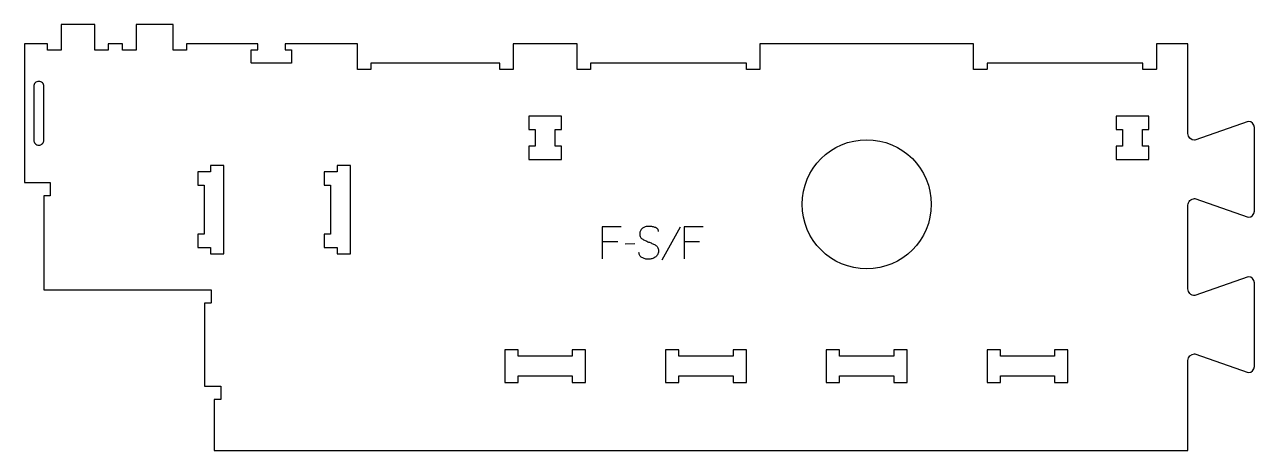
# Model space of a CAD drawing. Extents: x 0 to 1147, y 0 to 398.
import ezdxf

# ---------------------------------------------------------------- set-up
doc = ezdxf.new("R2010")
doc.units = 0
for name, color, linetype in [('1_ANYTOOL_1MMDEEP_LABELS_S', 2, 'CONTINUOUS'), ('3_ANYTOOL_CUTTHROUGH_INSID', 4, 'CONTINUOUS'), ('4_ANYTOOL_CUTTHROUGH_OUTSI', 5, 'CONTINUOUS')]:
    doc.layers.add(name, color=color, linetype=linetype)

msp = doc.modelspace()

# ---------------------------------------------------------------- linework, layer by layer
at = {"layer": '1_ANYTOOL_1MMDEEP_LABELS_S'}
for p, q in [((611.802037, 208.32562), (594.616323, 177.554192)), ((553.430609, 194.82562), (538.944894, 194.82562)), ((569.244894, 192.682763), (560.45918, 192.597049)), ((629.887751, 194.82562), (615.402037, 194.82562))]:
    msp.add_line(p, q, dxfattribs=at)
for points in [[(556.602037, 208.797049), (538.944894, 208.797049), (538.944894, 178.797049)], [(633.05918, 208.797049), (615.402037, 208.797049), (615.402037, 178.797049)]]:
    msp.add_lwpolyline(points, dxfattribs=at)
msp.add_lwpolyline([(591.487751, 204.211335, 0.071867), (591.294638, 205.547941, 0.100684), (590.668109, 206.729192, 0.047558), (590.193555, 207.205642, 0.038563), (589.643555, 207.59437, 0.037928), (588.946367, 207.941838, 0.026634), (588.20918, 208.197049, 0.028461), (585.185847, 208.883032, 0.041577), (582.102037, 209.139906, 0.036938), (580.599677, 209.028766, 0.041531), (579.13418, 208.684549, 0.041583), (577.756803, 208.10734, 0.038125), (576.487751, 207.318477, 0.057611), (575.417599, 206.326573, 0.065808), (574.623466, 205.105977, 0.06469), (574.14597, 203.646423, 0.046778), (574.002037, 202.111335, 0.052235), (574.164393, 200.561492, 0.075448), (574.70918, 199.111335, 0.076671), (575.625272, 197.938282, 0.061023), (576.830609, 197.054192, 0.021951), (579.859463, 195.526846, 0.018213), (583.002037, 194.247049, -0.02405), (586.103522, 192.941587, -0.02981), (589.044894, 191.311335, -0.068439), (590.186196, 190.345404, -0.079282), (590.994894, 189.093477, -0.076308), (591.419894, 187.514795, -0.047772), (591.444894, 185.868477, -0.046243), (591.15166, 184.187518, -0.06359), (590.502037, 182.616692, -0.064671), (589.529213, 181.332503, -0.057073), (588.273466, 180.318477, -0.067522), (585.305157, 178.955567, -0.070793), (582.080609, 178.454192, -0.064027), (578.941593, 178.816707, -0.070447), (576.016323, 179.997049, -0.054374), (574.857905, 180.846682, -0.074742), (573.95918, 181.957763, -0.075199), (573.436173, 183.264142, -0.057737), (573.273466, 184.668477)], format="xyb", dxfattribs=at)
at = {"layer": '3_ANYTOOL_CUTTHROUGH_INSID'}
msp.add_lwpolyline([(18, 339.749991, 0.198912), (16.608762, 343.108752, 0.414214), (9.891244, 343.108759, 0.198912), (8.5, 339.75), (8.5, 289.75, 0.198913), (9.891241, 286.391239, 0.198913), (13.25, 284.999994, 0.198913), (16.60876, 286.391239, 0.198913), (18, 289.750001)], format="xyb", close=True, dxfattribs=at)
for points in [[(476.5, 284), (470.5, 284), (470.5, 271.5), (501, 271.5), (501, 284), (495, 284), (495, 299.5), (501, 299.5), (501, 312), (470.5, 312), (470.5, 299.5), (476.5, 299.5)], [(1024.5, 284), (1018.5, 284), (1018.5, 271.5), (1049, 271.5), (1049, 284), (1043, 284), (1043, 299.5), (1049, 299.5), (1049, 312), (1018.5, 312), (1018.5, 299.5), (1024.5, 299.5)], [(173.5, 266), (173.5, 260), (161.5, 260), (161.5, 247.5), (167.5, 247.5), (167.5, 202), (161.5, 202), (161.5, 189.5), (173.5, 189.5), (173.5, 183.5), (186, 183.5), (186, 266)], [(291.5, 266), (291.5, 260), (279.5, 260), (279.5, 247.5), (285.5, 247.5), (285.5, 202), (279.5, 202), (279.5, 189.5), (291.5, 189.5), (291.5, 183.5), (304, 183.5), (304, 266)], [(511, 88), (460.5, 88), (460.5, 94), (448, 94), (448, 63.5), (460.5, 63.5), (460.5, 69.5), (511, 69.5), (511, 63.5), (523.5, 63.5), (523.5, 94), (511, 94)], [(635.75, 88), (610.5, 88), (610.5, 94), (598, 94), (598, 63.5), (610.5, 63.5), (610.5, 69.5), (661, 69.5), (661, 63.5), (673.5, 63.5), (673.5, 94), (661, 94), (661, 88)], [(760.5, 88), (760.5, 94), (748, 94), (748, 63.5), (760.5, 63.5), (760.5, 69.5), (811, 69.5), (811, 63.5), (823.5, 63.5), (823.5, 94), (811, 94), (811, 88)], [(935.75, 88), (910.5, 88), (910.5, 94), (898, 94), (898, 63.5), (910.5, 63.5), (910.5, 69.5), (961, 69.5), (961, 63.5), (973.5, 63.5), (973.5, 94), (961, 94), (961, 88)]]:
    msp.add_lwpolyline(points, close=True, dxfattribs=at)
msp.add_circle((785.75, 229.75), 60.25, dxfattribs=at)
at = {"layer": '4_ANYTOOL_CUTTHROUGH_OUTSI'}
msp.add_lwpolyline([(1091.749733, 289.581361, -0.411451), (1085.500006, 295.773532), (1085.5, 379.5), (1056, 379.5), (1056, 355.75, -0.414214), (1055.75, 355.5), (1043.75, 355.5, -0.414214), (1043.5, 355.75), (1043.5, 361.5), (898, 361.5), (898, 355.75, -0.414214), (897.75, 355.5), (885.75, 355.5, -0.414214), (885.5, 355.75), (885.5, 379.5), (686, 379.5), (686, 355.75, -0.414214), (685.75, 355.5), (673.75, 355.5, -0.414214), (673.5, 355.75), (673.5, 361.5), (528, 361.5), (528, 355.75, -0.414214), (527.75, 355.5), (515.75, 355.5, -0.414214), (515.5, 355.75), (515.5, 379.5), (456, 379.5), (456, 355.75, -0.414214), (455.75, 355.5), (443.75, 355.5, -0.414214), (443.5, 355.75), (443.5, 361.5), (335.75, 361.5), (323, 361.5), (323, 355.75, -0.414214), (322.75, 355.5), (310.75, 355.5, -0.414214), (310.5, 355.75), (310.5, 379.5), (243, 379.5), (243, 374), (248.75, 374, -0.414214), (249, 373.75), (249, 361.75, -0.414214), (248.75, 361.5), (211.75, 361.5, -0.414214), (211.5, 361.75), (211.5, 373.75, -0.414214), (211.75, 374), (217.5, 374), (217.5, 379.5), (151, 379.5), (151, 373.75, -0.414214), (150.75, 373.5), (138.75, 373.5, -0.414214), (138.5, 373.75), (138.5, 397.5), (104, 397.5), (104, 373.75, -0.414214), (103.75, 373.5), (91.75, 373.5, -0.414214), (91.5, 373.75), (91.5, 379.5), (78.089, 379.5), (78.089, 373.75, -0.414214), (77.839, 373.5), (65.839, 373.5, -0.414214), (65.589, 373.75), (65.589, 397.5), (34, 397.5), (34, 373.75, -0.414214), (33.75, 373.5), (21.75, 373.5, -0.414214), (21.5, 373.75), (21.5, 379.5), (0, 379.5), (0, 250), (23.75, 250, -0.414214), (24, 249.75), (24, 237.75, -0.414214), (23.75, 237.5), (18, 237.5), (18, 150), (173.75, 150, -0.414214), (174, 149.75), (174, 137.75, -0.414214), (173.75, 137.5), (168, 137.5), (168, 60), (182.75, 60, -0.414214), (183, 59.75), (183, 47.75, -0.414214), (182.75, 47.5), (177, 47.5), (177, 0), (335.75, 0), (635.75, 0), (935.75, 0), (1085.5, 0), (1085.500006, 83.889752, -0.411451), (1091.749733, 90.081923, -0.084369), (1091.832321, 90.067888), (1141.79178, 72.581936, 0.412073), (1147.499733, 78.331783), (1147.499733, 156.331783, 0.412073), (1141.79178, 162.081629), (1091.832321, 144.595678, -0.084369), (1091.749733, 144.581642, -0.414214), (1085.499733, 150.831642), (1085.499733, 228.831642, -0.414214), (1091.749733, 235.081642, -0.084369), (1091.832321, 235.067606), (1141.79178, 217.581655, 0.412073), (1147.499733, 223.331501), (1147.499733, 301.331501, 0.412073), (1141.79178, 307.081348), (1091.832321, 289.595396, -0.084369)], format="xyb", close=True, dxfattribs=at)

doc.saveas('drawing.dxf')
